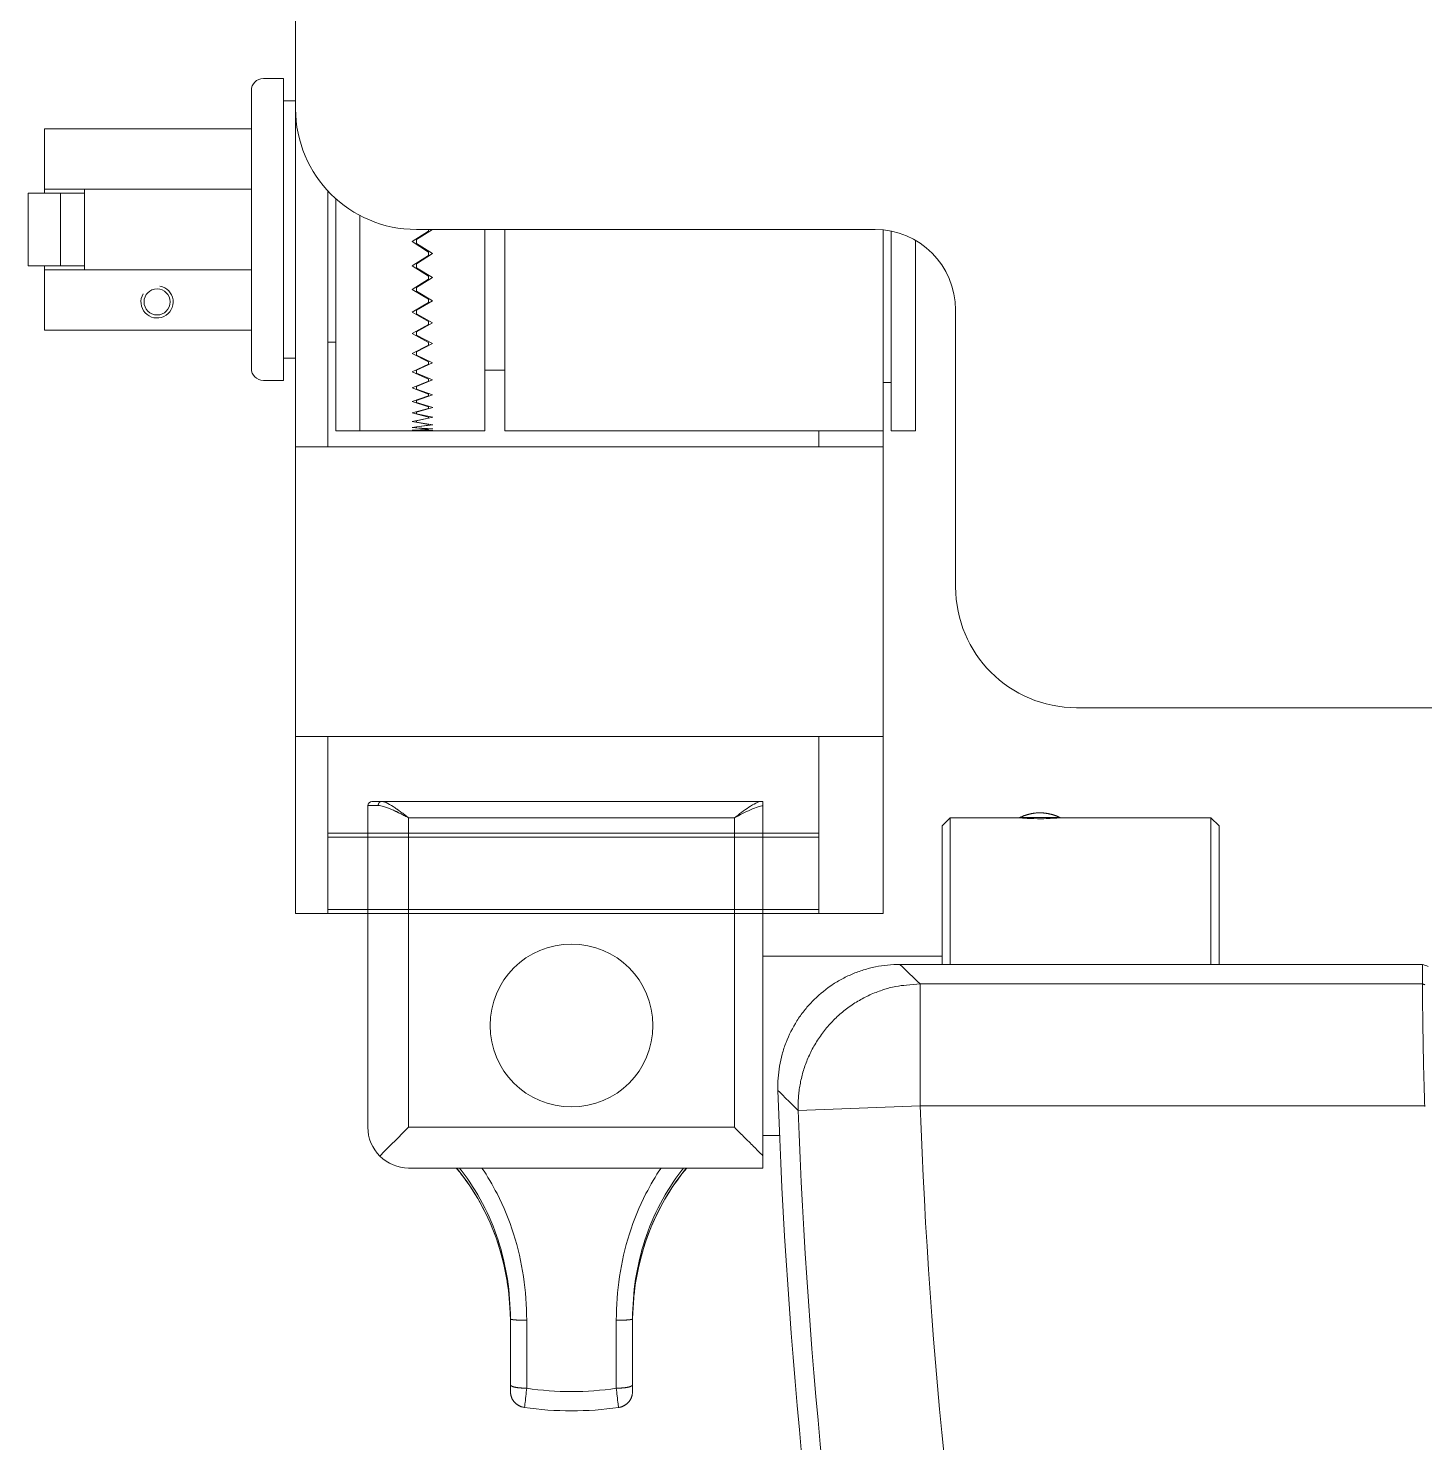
# Model space of a CAD drawing. Header units: millimetres. Extents: x 1448174 to 1599581, y -224422 to -106989.
# Drawn here: x 1488718 to 1488866.5, y -135801.3 to -135650.8 of the extents above; entities that cross this region are included whole.
import ezdxf

# ---------------------------------------------------------------- set-up
doc = ezdxf.new("R2010")
doc.units = ezdxf.units.MM
doc.header["$LTSCALE"] = 600
doc.header["$MEASUREMENT"] = 0
doc.layers.add('furniture', color=30, linetype='Continuous', lineweight=9)

msp = doc.modelspace()

# ---------------------------------------------------------------- linework, layer by layer
at = {"layer": 'furniture'}
for p, q in [((1488746.3843, -135449.6279), (1488746.3843, -135659.3652)), ((1488746.3843, -135744.9726), (1488746.3843, -135650.8048)), ((1488741.6759, -135686.9734), (1488741.6759, -135657.4391)), ((1488745.1002, -135656.155), (1488742.96, -135656.155)), ((1488745.1002, -135688.2575), (1488745.1002, -135656.155)), ((1488745.1002, -135685.9034), (1488745.1002, -135658.5091)), ((1488745.1002, -135658.5091), (1488746.3843, -135658.5091)), ((1488741.6759, -135661.5053), (1488719.6652, -135661.5053)), ((1488719.6652, -135661.5053), (1488719.6652, -135668.3539)), ((1488719.6652, -135667.9259), (1488741.6759, -135667.9259)), ((1488723.9456, -135676.4866), (1488723.9456, -135667.9259)), ((1488717.9531, -135668.3539), (1488717.9531, -135676.0585)), ((1488723.9456, -135668.3539), (1488717.9531, -135668.3539)), ((1488721.3774, -135668.3539), (1488721.3774, -135676.0585)), ((1488749.8086, -135668.0955), (1488749.8086, -135695.3205)), ((1488750.6647, -135668.9364), (1488750.6647, -135693.608)), ((1488753.2329, -135693.608), (1488753.2329, -135670.7223)), ((1488753.2329, -135693.6076), (1488753.2329, -135670.7223)), ((1488760.5095, -135672.3778), (1488758.7973, -135673.4988)), ((1488808.0214, -135672.2063), (1488759.2254, -135672.2063)), ((1488760.9375, -135672.2009), (1488759.2268, -135673.2817)), ((1488760.5095, -135672.2063), (1488760.5095, -135672.3778)), ((1488766.502, -135693.608), (1488766.502, -135672.2063)), ((1488768.6421, -135672.2063), (1488768.6421, -135693.6083)), ((1488808.8774, -135744.9726), (1488808.8774, -135672.2492)), ((1488809.7335, -135693.608), (1488809.7335, -135672.3793)), ((1488758.7973, -135673.4988), (1488760.5095, -135674.6162)), ((1488759.2268, -135673.2817), (1488759.2274, -135673.7089)), ((1488759.2274, -135673.7089), (1488760.9409, -135674.7773)), ((1488812.3017, -135673.3532), (1488812.3017, -135693.608)), ((1488760.5095, -135674.9561), (1488758.7973, -135676.0643)), ((1488760.9409, -135674.7773), (1488759.2302, -135675.8502)), ((1488760.5095, -135674.6162), (1488760.5095, -135674.9561)), ((1488760.5095, -135674.6162), (1488760.5095, -135674.9561)), ((1488717.9531, -135676.0585), (1488723.9456, -135676.0585)), ((1488719.6652, -135676.0585), (1488719.6652, -135682.9071)), ((1488741.6759, -135676.4866), (1488719.6652, -135676.4866)), ((1488758.7973, -135676.0643), (1488760.5095, -135677.1619)), ((1488759.2302, -135675.8502), (1488759.2308, -135676.2712)), ((1488759.2308, -135676.2712), (1488760.9443, -135677.3161)), ((1488760.5095, -135677.4944), (1488758.7973, -135678.5737)), ((1488760.9443, -135677.3161), (1488759.2335, -135678.3656)), ((1488759.2335, -135678.3656), (1488759.2341, -135678.7742)), ((1488760.5095, -135677.1619), (1488760.5095, -135677.4944)), ((1488760.5095, -135677.1619), (1488760.5095, -135677.4944)), ((1488758.7973, -135678.5737), (1488760.5095, -135679.6354)), ((1488760.5095, -135679.9556), (1488758.7973, -135680.9901)), ((1488759.2341, -135678.7742), (1488760.9476, -135679.7804)), ((1488760.9476, -135679.7804), (1488759.2368, -135680.7911)), ((1488760.5095, -135679.6354), (1488760.5095, -135679.9556)), ((1488760.5095, -135679.6354), (1488760.5095, -135679.9556)), ((1488758.7973, -135680.9901), (1488760.5095, -135682.0005)), ((1488759.2368, -135680.7911), (1488759.2373, -135681.1814)), ((1488759.2373, -135681.1814), (1488760.9507, -135682.1341)), ((1488816.5821, -135680.767), (1488816.5821, -135710.2317)), ((1488719.6652, -135682.9071), (1488741.6759, -135682.9071)), ((1488760.5095, -135682.3037), (1488758.7973, -135683.2785)), ((1488760.9507, -135682.1341), (1488759.2398, -135683.0914)), ((1488760.5095, -135682.0005), (1488760.5095, -135682.3037)), ((1488760.5095, -135682.0005), (1488760.5095, -135682.3037)), ((1488749.8086, -135684.1916), (1488750.6647, -135684.1916)), ((1488758.7973, -135683.2785), (1488760.5095, -135684.2229)), ((1488760.5095, -135684.5047), (1488758.7973, -135685.4054)), ((1488759.2398, -135683.0914), (1488759.2403, -135683.4577)), ((1488759.2403, -135683.4577), (1488760.9536, -135684.343)), ((1488760.9536, -135684.343), (1488759.2427, -135685.2329)), ((1488760.5095, -135684.2229), (1488760.5095, -135684.5047)), ((1488760.5095, -135684.2229), (1488760.5095, -135684.5047)), ((1488746.3843, -135685.9034), (1488745.1002, -135685.9034)), ((1488758.7973, -135685.4054), (1488760.5095, -135686.27)), ((1488759.2427, -135685.2329), (1488759.2431, -135685.5698)), ((1488759.2431, -135685.5698), (1488760.9563, -135686.3748)), ((1488760.5095, -135686.5263), (1488758.7973, -135687.3399)), ((1488758.7973, -135687.3399), (1488760.5095, -135688.112)), ((1488760.9563, -135686.3748), (1488759.2453, -135687.1844)), ((1488759.2453, -135687.1844), (1488759.2457, -135687.487)), ((1488759.2457, -135687.487), (1488760.9588, -135688.2)), ((1488760.5095, -135686.27), (1488760.5095, -135686.5263)), ((1488760.5095, -135686.27), (1488760.5095, -135686.5263)), ((1488768.6421, -135687.1881), (1488766.502, -135687.1881)), ((1488745.1002, -135688.2575), (1488742.96, -135688.2575)), ((1488760.5095, -135688.339), (1488758.7973, -135689.0537)), ((1488758.7973, -135689.0537), (1488760.5095, -135689.722)), ((1488760.9588, -135688.2), (1488759.2476, -135688.9174)), ((1488759.2476, -135688.9174), (1488759.2479, -135689.1814)), ((1488760.5095, -135688.112), (1488760.5095, -135688.339)), ((1488760.5095, -135688.112), (1488760.5095, -135688.339)), ((1488808.8774, -135688.4716), (1488809.7335, -135688.4716)), ((1488760.5095, -135689.9166), (1488758.7973, -135690.5218)), ((1488758.7973, -135690.5218), (1488760.5095, -135691.0767)), ((1488759.2479, -135689.1814), (1488760.9609, -135689.7918)), ((1488760.9609, -135689.7918), (1488759.2496, -135690.4067)), ((1488759.2496, -135690.4067), (1488759.2499, -135690.6282)), ((1488760.5095, -135689.722), (1488760.5095, -135689.9166)), ((1488760.5095, -135689.722), (1488760.5095, -135689.9166)), ((1488760.5095, -135691.2358), (1488758.7973, -135691.7228)), ((1488758.7973, -135691.7228), (1488760.5095, -135692.1562)), ((1488759.2499, -135690.6282), (1488760.9627, -135691.1271)), ((1488760.9627, -135691.1271), (1488759.2512, -135691.6306)), ((1488759.2512, -135691.6306), (1488759.2514, -135691.8063)), ((1488759.2514, -135691.8063), (1488760.9641, -135692.1864)), ((1488760.5095, -135691.0767), (1488760.5095, -135691.2358)), ((1488760.5095, -135691.0767), (1488760.5095, -135691.2358)), ((1488760.5095, -135692.2776), (1488758.7973, -135692.6393)), ((1488758.7973, -135692.6393), (1488760.5095, -135692.9448)), ((1488760.5095, -135693.0267), (1488758.7973, -135693.2578)), ((1488758.7973, -135693.2578), (1488760.5095, -135693.431)), ((1488760.5095, -135693.4722), (1488758.7973, -135693.5693)), ((1488758.7973, -135693.5693), (1488760.5095, -135693.6076)), ((1488760.9641, -135692.1864), (1488759.2524, -135692.5712)), ((1488759.2524, -135692.5712), (1488759.2526, -135692.6985)), ((1488759.2526, -135692.6985), (1488760.9651, -135692.9929)), ((1488760.9651, -135692.9929), (1488759.2533, -135693.2147)), ((1488759.2533, -135693.2147), (1488759.2534, -135693.2919)), ((1488759.2534, -135693.2919), (1488760.9657, -135693.4196)), ((1488760.9657, -135693.4196), (1488759.2537, -135693.5519)), ((1488759.2537, -135693.5519), (1488759.2538, -135693.5777)), ((1488759.2538, -135693.5777), (1488760.9659, -135693.6026)), ((1488760.5095, -135692.1562), (1488760.5095, -135692.2776)), ((1488760.5095, -135692.1562), (1488760.5095, -135692.2776)), ((1488760.5095, -135692.9448), (1488760.5095, -135693.0267)), ((1488760.5095, -135692.9448), (1488760.5095, -135693.0267)), ((1488760.5095, -135693.431), (1488760.5095, -135693.4722)), ((1488760.5095, -135693.431), (1488760.5095, -135693.4722)), ((1488753.2329, -135693.608), (1488750.6647, -135693.608)), ((1488760.5095, -135693.6076), (1488753.2329, -135693.6076)), ((1488766.502, -135693.608), (1488759.2254, -135693.608)), ((1488768.6421, -135693.6083), (1488808.8774, -135693.6083)), ((1488802.0289, -135695.3205), (1488802.0289, -135693.6083)), ((1488812.3017, -135693.608), (1488809.7335, -135693.608)), ((1488746.3843, -135695.3205), (1488808.8774, -135695.3205)), ((1488829.4231, -135723.0728), (1489167.0628, -135723.0728)), ((1488746.3843, -135726.139), (1488808.8774, -135726.139)), ((1488749.8086, -135726.139), (1488749.8086, -135744.9726)), ((1488802.0289, -135744.9726), (1488802.0289, -135726.139)), ((1488754.069, -135733.4901), (1488754.069, -135767.7106)), ((1488755.1721, -135733.4901), (1488754.069, -135733.4901)), ((1488754.5022, -135733.0569), (1488755.495, -135733.0569)), ((1488755.1721, -135733.4901), (1488755.1725, -135733.4694)), ((1488755.495, -135733.0569), (1488795.9603, -135733.0569)), ((1488795.9603, -135733.0569), (1488796.0867, -135733.0569)), ((1488796.0867, -135733.0915), (1488796.0825, -135733.0891)), ((1488796.0866, -135733.5032), (1488796.0867, -135733.0915)), ((1488796.0867, -135733.0915), (1488796.0867, -135733.0569)), ((1488796.0867, -135770.7428), (1488796.0867, -135733.5032)), ((1488793.0545, -135734.7896), (1488758.4008, -135734.7896)), ((1488758.4008, -135734.7896), (1488758.4008, -135767.7106)), ((1488793.0545, -135767.7106), (1488793.0545, -135734.7896)), ((1488816.0126, -135734.7896), (1488815.1463, -135735.6559)), ((1488815.1463, -135735.6559), (1488815.1463, -135750.3838)), ((1488816.0126, -135750.3838), (1488816.0126, -135734.7896)), ((1488823.3765, -135734.7896), (1488816.0126, -135734.7896)), ((1488825.5424, -135734.7717), (1488823.3765, -135734.7717)), ((1488825.5424, -135734.2519), (1488825.4679, -135734.254)), ((1488827.7082, -135734.7717), (1488825.5424, -135734.7717)), ((1488827.7082, -135734.7717), (1488827.6413, -135734.7399)), ((1488843.7356, -135734.7896), (1488827.7082, -135734.7896)), ((1488843.7356, -135750.3838), (1488843.7356, -135734.7896)), ((1488844.6019, -135735.6559), (1488843.7356, -135734.7896)), ((1488844.6019, -135750.3838), (1488844.6019, -135735.6559)), ((1488802.0289, -135736.4119), (1488749.8086, -135736.4119)), ((1488802.0289, -135736.8399), (1488749.8086, -135736.8399)), ((1488802.0289, -135744.5445), (1488749.8086, -135744.5445)), ((1488746.3843, -135744.9726), (1488808.8774, -135744.9726)), ((1488815.1462, -135749.5174), (1488796.0867, -135749.5174)), ((1488866.2339, -135750.3838), (1488810.6533, -135750.3838)), ((1488812.8062, -135752.4626), (1488866.2363, -135752.4626)), ((1488812.8062, -135752.4626), (1488812.8062, -135765.4399)), ((1488866.2363, -135752.4625), (1488866.257, -135752.4686)), ((1488799.8376, -135765.9178), (1488799.8311, -135765.2886)), ((1488812.8062, -135765.4399), (1488799.8377, -135765.9178)), ((1488866.4729, -135765.4399), (1488812.8062, -135765.4399)), ((1488866.4743, -135765.4969), (1488866.4729, -135765.4399)), ((1488758.4008, -135767.7106), (1488793.0545, -135767.7106)), ((1488796.0867, -135768.577), (1488797.861, -135768.577)), ((1488796.0889, -135772.0424), (1488796.0867, -135770.7428)), ((1488796.0889, -135772.0424), (1488758.4008, -135772.0424)), ((1488769.23, -135788.0999), (1488769.2319, -135788.1065)), ((1488769.2301, -135788.0999), (1488769.2301, -135795.1041)), ((1488770.9627, -135788.2396), (1488770.9627, -135795.4626)), ((1488780.4925, -135795.4626), (1488780.4925, -135788.2396)), ((1488782.2252, -135788.0999), (1488782.2233, -135788.1065)), ((1488782.2252, -135795.1041), (1488782.2252, -135788.0999)), ((1488769.23, -135795.1041), (1488769.2319, -135795.1212)), ((1488769.23, -135795.8003), (1488769.2317, -135795.8766)), ((1488769.2301, -135795.1041), (1488769.2301, -135795.8003)), ((1488782.2252, -135795.1042), (1488782.2233, -135795.1213)), ((1488782.2252, -135795.8004), (1488782.2252, -135795.1042)), ((1488780.7383, -135797.5156), (1488780.8137, -135797.5031))]:
    msp.add_line(p, q, dxfattribs=at)
for centre, radius in [((1488731.6502, -135679.9109), 1.3877), ((1488775.7276, -135756.8813), 8.6634)]:
    msp.add_circle(centre, radius, dxfattribs=at)
for centre, radius, start, end in [((1488742.96, -135657.4391), 1.2841, 90, 180), ((1488759.2254, -135659.3652), 12.8411, 180, 270), ((1488808.0214, -135680.767), 8.5607, 0, 90), ((1488731.6502, -135679.9109), 1.7121, 150, 80), ((1488742.96, -135686.9734), 1.2841, 180, 270), ((1488829.4231, -135710.2317), 12.8411, 180, 270), ((1488754.5022, -135733.4901), 0.4332, 90, 180), ((1488755.7209, -135733.4885), 0.5488, 175.824277, 178.011455), ((1488755.7586, -135733.4911), 0.5865, 173.755916, 175.836922), ((1488755.773, -135733.4928), 0.601, 171.687029, 173.745579), ((1488755.7514, -135733.491), 0.5794, 169.395588, 171.554596), ((1488755.7403, -135733.4889), 0.5681, 167.172188, 169.3923), ((1488755.7309, -135733.4882), 0.5588, 164.763571, 167.035491), ((1488755.7212, -135733.4856), 0.5487, 162.429179, 164.750805), ((1488755.7052, -135733.4818), 0.5323, 159.906215, 162.301989), ((1488755.691, -135733.4771), 0.5174, 157.39662, 159.85806), ((1488755.674, -135733.4712), 0.4995, 154.733467, 157.272677), ((1488755.6582, -135733.4643), 0.4822, 152.062631, 154.676164), ((1488755.6405, -135733.4562), 0.4628, 149.218504, 151.91658), ((1488755.6237, -135733.4466), 0.4434, 146.391818, 149.176703), ((1488755.6059, -135733.4363), 0.4229, 143.333938, 146.213411), ((1488755.5905, -135733.4252), 0.4039, 140.333072, 143.301299), ((1488755.5763, -135733.4149), 0.3864, 137.113993, 140.160865), ((1488755.5603, -135733.4009), 0.3652, 133.852785, 137.018578), ((1488755.5436, -135733.385), 0.3421, 130.375563, 133.684725), ((1488755.537, -135733.3765), 0.3314, 127.114352, 130.450004), ((1488755.5372, -135733.378), 0.3327, 123.748114, 126.979256), ((1488755.5151, -135733.3495), 0.2967, 119.689642, 123.272016), ((1488755.4904, -135733.3081), 0.2486, 115.210194, 119.459553), ((1488755.512, -135733.3376), 0.2845, 113.162292, 116.611841), ((1488755.6276, -135733.6033), 0.5743, 111.816903, 113.344669), ((1488755.4845, -135733.2889), 0.2298, 103.163291, 107.814333), ((1488755.4772, -135733.2567), 0.1967, 95.189128, 103.239796), ((1488755.5293, -135733.5408), 0.4852, 94.065398, 98.280437), ((1488795.951, -135733.55), 0.4931, 87.847638, 88.923087), ((1488795.9653, -135733.2449), 0.1878, 86.539643, 88.706068), ((1488795.9642, -135733.2671), 0.21, 85.34067, 86.608356), ((1488795.9195, -135733.668), 0.6134, 83.872465, 84.215005), ((1488795.9581, -135733.3099), 0.2532, 83.003335, 83.922871), ((1488795.9652, -135733.2652), 0.2079, 82.247066, 83.442745), ((1488795.9606, -135733.2982), 0.2413, 81.198112, 82.212579), ((1488795.9569, -135733.3184), 0.2618, 80.147384, 81.073808), ((1488795.9592, -135733.3045), 0.2477, 79.139065, 80.129075), ((1488795.9603, -135733.3004), 0.2435, 78.181183, 79.197825), ((1488795.9591, -135733.3058), 0.249, 77.167437, 78.167222), ((1488795.9583, -135733.3088), 0.2521, 76.166745, 77.158204), ((1488795.9582, -135733.3088), 0.2521, 75.143049, 76.141125), ((1488795.958, -135733.3101), 0.2535, 74.168394, 75.167468), ((1488795.9574, -135733.3116), 0.2551, 73.127493, 74.125344), ((1488795.9568, -135733.314), 0.2576, 72.164968, 73.160337), ((1488795.9562, -135733.3154), 0.259, 71.132621, 72.128138), ((1488795.9555, -135733.3174), 0.2612, 70.14795, 71.141141), ((1488795.9547, -135733.3198), 0.2636, 69.166464, 70.158496), ((1488795.9539, -135733.3216), 0.2657, 68.15829, 69.147247), ((1488795.953, -135733.3232), 0.2675, 67.114968, 68.102506), ((1488795.952, -135733.3265), 0.2709, 66.204081, 67.187751), ((1488795.9508, -135733.3281), 0.2729, 65.135864, 66.116499), ((1488795.9498, -135733.3309), 0.2758, 64.203334, 65.180764), ((1488795.9489, -135733.3324), 0.2775, 63.19665, 64.174424), ((1488795.947, -135733.3362), 0.2818, 62.243489, 63.212542), ((1488795.9437, -135733.3423), 0.2887, 61.268622, 62.221148), ((1488827.893, -135744.4808), 10.7082, 114.046067, 114.947265), ((1488825.2139, -135738.3503), 4.0184, 112.942615, 114.778039), ((1488825.4041, -135738.7862), 4.4939, 111.941832, 113.009904), ((1488828.7398, -135747.7066), 14.0166, 110.69653, 110.963997), ((1488825.7152, -135739.6884), 5.447, 109.9816, 110.743099), ((1488825.3918, -135738.7131), 4.42, 109.362013, 110.361813), ((1488825.6281, -135739.3952), 5.1418, 108.485166, 109.326004), ((1488825.757, -135739.815), 5.5808, 107.610911, 108.374106), ((1488825.6559, -135739.5002), 5.2502, 106.782392, 107.598962), ((1488825.625, -135739.3817), 5.1278, 105.993336, 106.833244), ((1488825.6497, -135739.4761), 5.2254, 105.145036, 105.968498), ((1488825.6608, -135739.517), 5.2677, 104.329538, 105.145859), ((1488825.6525, -135739.4914), 5.2409, 103.489489, 104.310453), ((1488825.6519, -135739.4835), 5.2331, 102.681106, 103.503727), ((1488825.6526, -135739.4952), 5.2446, 101.839799, 102.660514), ((1488825.6549, -135739.5015), 5.2513, 101.030197, 101.849861), ((1488825.6531, -135739.5022), 5.2516, 100.19088, 101.010266), ((1488825.6545, -135739.5044), 5.254, 99.382554, 100.201506), ((1488825.6533, -135739.5086), 5.258, 98.543419, 99.361402), ((1488825.6547, -135739.5118), 5.2613, 97.737178, 98.55434), ((1488825.6533, -135739.5164), 5.2657, 96.899372, 97.715374), ((1488825.6545, -135739.5167), 5.2662, 96.096396, 96.911704), ((1488825.6527, -135739.5195), 5.2687, 95.259283, 96.073684), ((1488825.6542, -135739.5242), 5.2736, 94.458201, 95.271086), ((1488825.6531, -135739.5378), 5.2871, 93.624608, 94.434691), ((1488825.6535, -135739.5262), 5.2755, 92.825548, 93.636397), ((1488825.6505, -135739.5017), 5.2509, 91.992977, 92.80668), ((1488825.1459, -135745.0875), 10.8428, 87.010222, 87.904131), ((1488825.5509, -135738.3201), 4.0638, 85.914341, 87.736939), ((1488825.5226, -135738.7917), 4.5363, 84.919578, 85.981497), ((1488824.4339, -135748.3313), 14.1368, 83.682203, 83.948182), ((1488825.3899, -135739.7379), 5.4904, 82.972423, 83.730086), ((1488825.5463, -135738.709), 4.4503, 82.354945, 83.350484), ((1488825.4473, -135739.4235), 5.1715, 81.482906, 82.320755), ((1488825.3721, -135739.8528), 5.6073, 80.611401, 81.372364), ((1488825.4259, -135739.5205), 5.2706, 79.784518, 80.59921), ((1488825.4533, -135739.3948), 5.1421, 78.997846, 79.836404), ((1488825.4336, -135739.485), 5.2344, 78.152059, 78.974738), ((1488825.426, -135739.5212), 5.2713, 77.336591, 78.152687), ((1488825.4312, -135739.4901), 5.2398, 76.495739, 77.317011), ((1488825.4358, -135739.477), 5.226, 75.688186, 76.511678), ((1488825.4323, -135739.4829), 5.2326, 74.844332, 75.666449), ((1488825.4331, -135739.4844), 5.2339, 74.035467, 74.85709), ((1488825.4323, -135739.48), 5.2298, 73.192446, 74.014321), ((1488825.4345, -135739.4768), 5.2261, 72.38321, 73.205204), ((1488825.4329, -135739.475), 5.2249, 71.539129, 72.360676), ((1488825.4347, -135739.4738), 5.2232, 70.732177, 71.553447), ((1488825.4331, -135739.4721), 5.2222, 69.888598, 70.709219), ((1488825.4355, -135739.4685), 5.218, 69.079754, 69.900215), ((1488825.4349, -135739.4649), 5.2148, 68.23908, 69.05914), ((1488825.4358, -135739.4658), 5.2153, 67.432492, 68.251551), ((1488825.4307, -135739.4717), 5.2227, 66.58971, 67.406433), ((1488825.438, -135739.4585), 5.2077, 65.786987, 66.605006), ((1488825.4488, -135739.4306), 5.1778, 64.947856, 65.76927), ((1488812.7352, -135765.3002), 12.8072, 113.561677, 116.762362), ((1488812.0984, -135763.8913), 11.2613, 109.784776, 113.457226), ((1488813.0854, -135765.7692), 13.3656, 108.146277, 111.041437), ((1488817.5379, -135779.0862), 27.4071, 107.049086, 108.320993), ((1488812.2532, -135763.969), 11.4217, 100.160769, 103.936158), ((1488812.0732, -135762.7855), 10.225, 94.03092, 100.337659), ((1488814.2595, -135778.1901), 25.7686, 93.23308, 96.473027), ((1488865.0175, -135756.6633), 4.374, 73.256864, 73.53894), ((1488865.0163, -135756.6643), 4.3753, 72.963249, 73.245205), ((1488865.0162, -135756.6658), 4.3768, 72.685137, 72.96706), ((1488865.0161, -135756.6634), 4.3745, 72.393571, 72.67561), ((1488865.0165, -135756.6637), 4.3747, 72.117789, 72.399892), ((1488865.0161, -135756.6645), 4.3755, 71.833405, 72.115548), ((1488865.0163, -135756.6638), 4.3748, 71.550738, 71.832905), ((1488865.016, -135756.663), 4.3742, 71.261477, 71.543682), ((1488865.0164, -135756.6622), 4.3733, 70.980933, 71.263185), ((1488865.0162, -135756.6628), 4.374, 70.699216, 70.981544), ((1488865.0164, -135756.6616), 4.3728, 70.413321, 70.695618), ((1488812.8694, -135765.4968), 13.0426, 126.40472, 129.61838), ((1488812.736, -135765.3471), 12.8429, 123.071095, 126.322409), ((1488812.887, -135765.5002), 13.0538, 120.090542, 123.259753), ((1488813.2081, -135766.0716), 13.7091, 117.075375, 120.05426), ((1488812.9052, -135765.5449), 13.1019, 136.0247, 139.238335), ((1488812.9193, -135765.5396), 13.1084, 132.872804, 136.084307), ((1488812.9296, -135765.578), 13.1435, 129.595022, 132.791807), ((1488812.9986, -135765.5707), 13.192, 145.781301, 148.941819), ((1488812.9575, -135765.5713), 13.1584, 142.494222, 145.678411), ((1488812.9539, -135765.5582), 13.1475, 139.333348, 142.530332), ((1488813.0335, -135765.5678), 13.2219, 152.164884, 155.273382), ((1488812.9863, -135765.5713), 13.1817, 148.91205, 152.055395), ((1488813.0971, -135765.5669), 13.2808, 158.457769, 161.490214), ((1488813.0226, -135765.5674), 13.2117, 155.25483, 158.337222), ((1488813.0974, -135765.5369), 13.2733, 167.567991, 170.481735), ((1488813.033, -135765.523), 13.2074, 164.59582, 167.566786), ((1488813.0453, -135765.5524), 13.2271, 161.478752, 164.487115), ((1489403.7893, -135743.6627), 606.4404, 181.90213, 197.51538), ((1488813.0114, -135765.5055), 13.1827, 173.440608, 176.276701), ((1488813.4574, -135765.5555), 13.6315, 170.654943, 173.446199), ((1488812.0689, -135765.4556), 12.2389, 176.223603, 179.218408), ((1489403.7893, -135743.6627), 591.3842, 182.11034, 197.51538), ((1489403.7893, -135743.6627), 604.3616, 182.11034, 197.51538), ((1488758.4008, -135767.7106), 4.3317, 180, 225.04811), ((1488758.4008, -135767.7106), 4.3317, 225.04811, 270), ((1488769.2462, -135788.0998), 0.0158, 205.278507, 238.724375), ((1488769.2634, -135788.0862), 0.0371, 226.962877, 246.222184), ((1488769.2932, -135788.0439), 0.0885, 239.548852, 250.073647), ((1488769.3326, -135787.9634), 0.1778, 246.987668, 253.629483), ((1488769.3865, -135787.8192), 0.3316, 251.713616, 256.039221), ((1488769.4512, -135787.6004), 0.5595, 255.018476, 258.067231), ((1488769.5292, -135787.2839), 0.8854, 257.36272, 259.590358), ((1488769.6131, -135786.8775), 1.3003, 259.186253, 260.918342), ((1488769.7093, -135786.3436), 1.8427, 260.587443, 261.954732), ((1488769.8081, -135785.7053), 2.4886, 261.758331, 262.881612), ((1488769.9161, -135784.9243), 3.277, 262.701009, 263.632682), ((1488770.0219, -135784.0462), 4.1614, 263.525755, 264.321665), ((1488770.1327, -135783.0309), 5.1827, 264.213135, 264.89815), ((1488770.2366, -135781.9438), 6.2748, 264.836109, 265.439101), ((1488770.3434, -135780.726), 7.4972, 265.365512, 265.897657), ((1488770.4417, -135779.4365), 8.7904, 265.859479, 266.335651), ((1488770.5306, -135778.1704), 10.0596, 266.291194, 266.724598), ((1488770.6026, -135776.9921), 11.24, 266.701515, 267.103886), ((1488770.6919, -135775.4436), 12.7912, 267.054791, 267.416732), ((1488770.786, -135773.4581), 14.7789, 267.399204, 267.717898), ((1488770.794, -135773.1666), 15.0704, 267.731584, 268.054554), ((1488770.7725, -135773.8609), 14.3758, 268.046386, 268.396988), ((1488770.9196, -135770.028), 18.2114, 268.271733, 268.534016), ((1488771.4667, -135749.2038), 39.0428, 268.513168, 268.6246), ((1488770.8588, -135771.3686), 16.87, 268.881907, 269.20944), ((1488770.8558, -135772.1688), 16.0697, 269.180472, 269.702275), ((1488771.1404, -135746.2775), 41.9624, 269.497489, 269.757486), ((1488780.315, -135746.2793), 41.9606, 270.242508, 270.502517), ((1488780.5995, -135772.1705), 16.068, 270.297745, 270.819574), ((1488780.5966, -135771.3695), 16.8691, 270.790552, 271.118102), ((1488779.9886, -135749.2104), 39.0362, 271.37556, 271.486998), ((1488780.5358, -135770.0291), 18.2103, 271.465976, 271.728274), ((1488780.6828, -135773.8632), 14.3735, 271.603177, 271.9538), ((1488780.6613, -135773.1691), 15.0679, 271.94565, 272.268642), ((1488780.6693, -135773.4591), 14.7779, 272.282091, 272.600807), ((1488780.7634, -135775.4445), 12.7902, 272.583254, 272.945222), ((1488780.8527, -135776.9942), 11.2379, 272.896438, 273.29884), ((1488780.9247, -135778.1713), 10.0587, 273.275384, 273.708824), ((1488781.0136, -135779.4383), 8.7886, 273.664791, 274.141004), ((1488781.112, -135780.7267), 7.4965, 274.102318, 274.634513), ((1488781.2188, -135781.9452), 6.2733, 274.561506, 275.164558), ((1488781.3226, -135783.0321), 5.1815, 275.102574, 275.787661), ((1488781.4334, -135784.0467), 4.1609, 275.678289, 276.474291), ((1488781.5392, -135784.9247), 3.2766, 276.36726, 277.299049), ((1488781.6472, -135785.7061), 2.4878, 277.119671, 278.243106), ((1488781.746, -135786.3439), 1.8425, 278.045165, 279.412659), ((1488781.8421, -135786.878), 1.2998, 279.083696, 280.816073), ((1488781.9261, -135787.2843), 0.885, 280.412316, 282.640369), ((1488782.0041, -135787.6005), 0.5594, 281.932445, 284.981847), ((1488782.0687, -135787.8192), 0.3315, 283.960251, 288.286912), ((1488782.1227, -135787.9634), 0.1778, 286.369569, 293.01328), ((1488782.162, -135788.0439), 0.0884, 289.937658, 300.465892), ((1488782.1919, -135788.0862), 0.0371, 293.774624, 313.040315), ((1488782.209, -135788.0998), 0.0158, 301.313884, 334.764573), ((1488770.8853, -135795.8047), 1.6552, 182.489069, 185.166659), ((1488769.3055, -135795.1051), 0.0753, 192.335437, 206.331492), ((1488769.3264, -135795.0981), 0.0972, 204.545638, 216.59281), ((1488769.3572, -135795.0808), 0.1323, 214.647304, 224.629755), ((1488769.3934, -135795.0513), 0.1789, 223.206055, 231.651266), ((1488769.445, -135794.9976), 0.2531, 230.037868, 236.81796), ((1488769.5074, -135794.9148), 0.3566, 235.711394, 241.173518), ((1488769.5828, -135794.7957), 0.4973, 240.182617, 244.569107), ((1488769.6633, -135794.6432), 0.6697, 243.950808, 247.584106), ((1488769.7559, -135794.4429), 0.8903, 246.987089, 249.994106), ((1488769.8509, -135794.2032), 1.148, 249.632165, 252.18607), ((1488769.9549, -135793.9101), 1.4589, 251.818608, 253.99268), ((1488770.0567, -135793.5806), 1.8037, 253.771441, 255.664404), ((1488770.1634, -135793.1998), 2.1991, 255.428438, 257.082996), ((1488770.2633, -135792.7921), 2.6188, 256.945787, 258.419329), ((1488770.3661, -135792.3351), 3.0871, 258.252285, 259.565399), ((1488770.461, -135791.8501), 3.5813, 259.478374, 260.662196), ((1488770.5464, -135791.3768), 4.0622, 260.557027, 261.641385), ((1488770.6151, -135790.9381), 4.5063, 261.587622, 262.599426), ((1488770.7018, -135790.353), 5.0976, 262.479714, 263.393805), ((1488770.794, -135789.594), 5.8622, 263.352387, 264.159902), ((1488770.7996, -135789.503), 5.9533, 264.195916, 265.016581), ((1488770.7756, -135789.797), 5.6583, 264.999248, 265.892402), ((1488770.9222, -135788.3134), 7.1488, 265.572296, 266.241909), ((1488771.4705, -135780.1771), 15.3035, 266.190254, 266.475038), ((1488770.8595, -135788.8593), 6.6006, 267.13479, 267.972563), ((1488770.8559, -135789.1874), 6.2725, 267.899304, 269.236504), ((1488771.1402, -135779.1042), 16.3593, 268.711708, 269.378696), ((1488780.3151, -135779.1055), 16.3581, 270.621859, 271.288866), ((1488780.5994, -135789.1882), 6.2719, 270.764227, 272.101491), ((1488780.5959, -135788.8604), 6.5996, 272.028146, 272.865969), ((1488779.9848, -135780.1813), 15.2994, 273.526442, 273.811238), ((1488780.5332, -135788.3139), 7.1483, 273.75807, 274.427725), ((1488780.6797, -135789.7987), 5.6568, 274.109019, 275.002241), ((1488780.6559, -135789.5042), 5.9522, 274.983933, 275.804664), ((1488780.6614, -135789.5952), 5.8611, 275.840717, 276.6483), ((1488780.7535, -135790.3541), 5.0966, 276.607509, 277.521685), ((1488780.8403, -135790.9396), 4.5048, 277.40224, 278.414145), ((1488780.9091, -135791.3773), 4.0617, 278.35792, 279.442392), ((1488780.9944, -135791.8514), 3.5801, 279.340052, 280.524006), ((1488781.0892, -135792.3359), 3.0864, 280.436562, 281.749831), ((1488781.1921, -135792.7928), 2.6181, 281.581432, 283.055157), ((1488781.292, -135793.2005), 2.1985, 282.918754, 284.573528), ((1488781.3987, -135793.5812), 1.8032, 284.33686, 286.23008), ((1488781.5004, -135793.9106), 1.4584, 286.009802, 288.184182), ((1488781.6044, -135794.2037), 1.1476, 287.815999, 290.37028), ((1488781.6994, -135794.4433), 0.89, 290.009563, 293.017035), ((1488781.792, -135794.6436), 0.6694, 292.420414, 296.054271), ((1488781.8725, -135794.796), 0.4972, 295.435446, 299.822614), ((1488781.9479, -135794.915), 0.3565, 298.824828, 304.28777), ((1488782.0102, -135794.9978), 0.253, 303.191456, 309.972481), ((1488782.0618, -135795.0514), 0.1788, 308.346869, 316.793035), ((1488782.098, -135795.081), 0.1322, 315.385099, 325.368312), ((1488782.1288, -135795.0982), 0.0972, 323.4071, 335.454452), ((1488778.7598, -135795.6311), 3.4695, 354.296037, 357.203555), ((1488782.1497, -135795.1052), 0.0753, 333.694479, 347.689667), ((1488770.9846, -135795.7967), 1.7548, 185.136881, 187.702435), ((1488771.0315, -135795.7904), 1.8021, 187.698676, 190.231741), ((1488770.9928, -135795.7932), 1.7636, 190.366264, 192.987878), ((1488770.985, -135795.7952), 1.7555, 192.983716, 195.647328), ((1488770.986, -135795.792), 1.7573, 195.736824, 198.426696), ((1488770.9911, -135795.7909), 1.7625, 198.409948, 201.117044), ((1488770.9828, -135795.7907), 1.7548, 201.219083, 203.961545), ((1488770.9835, -135795.7913), 1.7552, 203.936362, 206.69765), ((1488770.9782, -135795.7907), 1.7508, 206.790541, 209.576187), ((1488770.9794, -135795.7912), 1.7516, 209.545767, 212.343522), ((1488770.975, -135795.7907), 1.7481, 212.432904, 215.246804), ((1488770.9743, -135795.7924), 1.7466, 215.213646, 218.037016), ((1488770.9685, -135795.7939), 1.7411, 218.115085, 220.950996), ((1488770.9707, -135795.7941), 1.7426, 220.899821, 223.732819), ((1488770.9734, -135795.7885), 1.7484, 223.803001, 226.622169), ((1488770.9648, -135795.7983), 1.7354, 226.607328, 229.443164), ((1488770.9453, -135795.8178), 1.708, 229.515898, 232.389817), ((1488770.9685, -135795.7961), 1.7393, 232.220741, 235.020356), ((1488771.0205, -135795.7197), 1.8317, 235.057546, 237.686181), ((1488770.9463, -135795.8204), 1.7069, 237.982228, 240.821096), ((1488770.8404, -135796.0049), 1.4942, 240.920717, 244.203073), ((1488771.0006, -135795.756), 1.7884, 243.050773, 245.619207), ((1488771.8521, -135793.9022), 3.8284, 245.464779, 246.546806), ((1488780.4844, -135795.7788), 1.7558, 291.136095, 293.799518), ((1488780.481, -135795.7782), 1.7576, 293.8914, 296.581106), ((1488780.4792, -135795.7733), 1.7628, 296.56316, 299.270116), ((1488780.4803, -135795.7816), 1.7551, 299.370121, 302.112469), ((1488780.4806, -135795.7809), 1.7555, 302.091224, 304.852428), ((1488780.4809, -135795.7861), 1.751, 304.943178, 307.728769), ((1488780.4812, -135795.7849), 1.7518, 307.698258, 310.495991), ((1488780.4814, -135795.7894), 1.7482, 310.585415, 313.399324), ((1488780.4833, -135795.7898), 1.7467, 313.36399, 316.187401), ((1488780.4855, -135795.7954), 1.7412, 316.270348, 319.106331), ((1488780.4854, -135795.7933), 1.7427, 319.053385, 321.886487), ((1488780.4795, -135795.7914), 1.7485, 321.957601, 324.776902), ((1488780.4905, -135795.7984), 1.7354, 324.75569, 327.59169), ((1488780.5125, -135795.8151), 1.7079, 327.66994, 330.544052), ((1488780.4878, -135795.7952), 1.7392, 330.3758, 333.175629), ((1488780.4049, -135795.7545), 1.8316, 333.209275, 335.83813), ((1488780.515, -135795.8138), 1.7068, 336.141399, 338.980524), ((1488780.7127, -135795.8924), 1.4941, 339.072912, 342.355589), ((1488780.4436, -135795.7692), 1.7883, 341.206677, 343.775375), ((1488778.4878, -135795.1892), 3.8283, 343.618963, 344.701103), ((1488780.6979, -135795.8726), 1.5181, 347.573577, 350.975517), ((1488780.8557, -135795.8936), 1.359, 350.805337, 356.524386), ((1488770.8621, -135795.993), 1.5182, 249.420121, 252.821693), ((1488770.819, -135796.1462), 1.3591, 252.65048, 258.368887), ((1488771.3762, -135794.1087), 3.4698, 256.138435, 259.045626), ((1488780.5079, -135795.8759), 1.6557, 280.640745, 283.318063), ((1488780.4857, -135795.7789), 1.7552, 283.297185, 285.862497), ((1488780.4731, -135795.7334), 1.8024, 285.849957, 288.382802), ((1488780.4812, -135795.7711), 1.7641, 288.51954, 291.140945)]:
    msp.add_arc(centre, radius, start, end, dxfattribs=at)
for points, knots in [([(1488758.4008, -135734.7896), (1488758.2674, -135734.7203), (1488758.1006, -135734.6336), (1488757.8677, -135734.5136), (1488757.7017, -135734.4286), (1488757.5034, -135734.3282), (1488757.3389, -135734.2462), (1488757.2243, -135734.19), (1488757.1589, -135734.1583), (1488757.0939, -135734.1269), (1488756.904, -135734.0358), (1488756.4336, -135733.8204), (1488755.7976, -135733.5728), (1488755.346, -135733.4901), (1488755.1721, -135733.4901)], [2, 2, 2, 2, 2.6112771, 2.7640195, 3.06931, 3.3742962, 3.6788747, 3.8309677, 3.906962, 3.9829166, 4.134699, 4.7940085, 6.2037814, 7.239187, 7.239187, 7.239187, 7.239187]), ([(1488755.4949, -135733.0569), (1488755.6515, -135733.0569), (1488756.0579, -135733.1672), (1488756.6303, -135733.4973), (1488757.0536, -135733.7846), (1488757.2246, -135733.906), (1488757.2831, -135733.9478), (1488757.3419, -135733.9902), (1488757.445, -135734.0651), (1488757.5931, -135734.1744), (1488757.7716, -135734.3082), (1488757.921, -135734.4216), (1488758.1306, -135734.5816), (1488758.2807, -135734.6972), (1488758.4008, -135734.7896)], [2, 2, 2, 2, 3.0354056, 4.4451785, 5.104488, 5.2562704, 5.3322251, 5.4082193, 5.5603123, 5.8648909, 6.169877, 6.4751676, 6.6279099, 7.239187, 7.239187, 7.239187, 7.239187]), ([(1488795.9603, -135733.0569), (1488795.7663, -135733.0569), (1488795.3265, -135733.2004), (1488794.5998, -135733.637), (1488793.8346, -135734.1889), (1488793.315, -135734.589), (1488793.0545, -135734.7896)], [2, 2, 2, 2, 3.2829631, 4.5937089, 5.9124294, 7.238848, 7.238848, 7.238848, 7.238848]), ([(1488796.0866, -135733.5032), (1488795.9245, -135733.5237), (1488795.5011, -135733.6293), (1488794.7715, -135733.9251), (1488793.9213, -135734.3391), (1488793.344, -135734.6392), (1488793.0545, -135734.7896)], [2.3772515, 2.3772515, 2.3772515, 2.3772515, 3.2829631, 4.5937089, 5.9124294, 7.238848, 7.238848, 7.238848, 7.238848]), ([(1488827.7082, -135734.7896), (1488827.7082, -135734.7896), (1488827.6572, -135734.7943), (1488827.3229, -135734.8221), (1488826.8297, -135734.8602), (1488825.9109, -135734.8855), (1488825.5968, -135734.8884), (1488824.745, -135734.8794), (1488824.2492, -135734.8545), (1488823.5909, -135734.8097), (1488823.4094, -135734.7925), (1488823.3779, -135734.7897), (1488823.3765, -135734.7896), (1488823.3765, -135734.7894)], [0, 0, 0, 0, 0.060110577, 0.060110577, 0.20245308, 0.20245308, 0.27041553, 0.27041553, 0.38922852, 0.38922852, 0.49160325, 0.49160325, 0.50120407, 0.50120407, 0.50120407, 0.50120407]), ([(1488810.6533, -135750.3838), (1488809.7781, -135750.3838), (1488808.9141, -135750.4712), (1488807.6347, -135750.7314), (1488807.2092, -135750.8405), (1488806.3792, -135751.0986), (1488805.9732, -135751.2476), (1488805.1788, -135751.5848), (1488804.7904, -135751.773), (1488804.0315, -135752.1889), (1488803.6598, -135752.4173), (1488802.5796, -135753.1594), (1488801.9205, -135753.7183), (1488801.0203, -135754.6496), (1488800.735, -135754.9756), (1488800.195, -135755.6598), (1488799.9413, -135756.0172), (1488799.2428, -135757.1135), (1488798.8541, -135757.8837), (1488798.3867, -135759.0982), (1488798.2498, -135759.5154), (1488798.0205, -135760.3549), (1488797.9276, -135760.7776), (1488797.7129, -135762.0545), (1488797.6541, -135762.9172), (1488797.6831, -135763.7919)], [0, 0, 0, 0, 0.125, 0.125, 0.1875, 0.1875, 0.25, 0.25, 0.3125, 0.3125, 0.375, 0.375, 0.5, 0.5, 0.5625, 0.5625, 0.625, 0.625, 0.75, 0.75, 0.8125, 0.8125, 0.875, 0.875, 1, 1, 1, 1]), ([(1488866.2363, -135752.4625), (1488866.2355, -135752.1161), (1488866.2349, -135751.7696), (1488866.2342, -135751.2499), (1488866.234, -135750.9901), (1488866.2339, -135750.6869), (1488866.2339, -135750.557), (1488866.2339, -135750.4704), (1488866.2301, -135750.4271), (1488866.2339, -135750.3838)], [0, 0, 0, 0, 0.5, 0.5, 0.75, 0.875, 0.9375, 0.9375, 1, 1, 1, 1]), ([(1488866.4729, -135765.4399), (1488866.4475, -135764.6114), (1488866.4243, -135763.7946), (1488866.3918, -135762.5863), (1488866.3798, -135762.1864), (1488866.3608, -135761.3923), (1488866.3539, -135761.0015), (1488866.3369, -135760.2388), (1488866.3275, -135759.8658), (1488866.3134, -135759.1364), (1488866.3087, -135758.7799), (1488866.2963, -135758.084), (1488866.2889, -135757.7461), (1488866.2791, -135757.1002), (1488866.2767, -135756.7906), (1488866.2686, -135756.198), (1488866.2629, -135755.9149), (1488866.2568, -135755.3755), (1488866.2563, -135755.1181), (1488866.249, -135754.3963), (1488866.2458, -135753.9853), (1488866.2421, -135753.4709), (1488866.2411, -135753.3166), (1488866.2394, -135753.0431), (1488866.2386, -135752.9242), (1488866.2378, -135752.7263), (1488866.2384, -135752.6466), (1488866.2377, -135752.5256), (1488866.2364, -135752.4843), (1488866.2363, -135752.4625)], [0, 0, 0, 0, 0.125, 0.125, 0.1875, 0.1875, 0.25, 0.25, 0.3125, 0.3125, 0.375, 0.375, 0.4375, 0.4375, 0.5, 0.5, 0.5625, 0.5625, 0.625, 0.625, 0.75, 0.75, 0.8125, 0.8125, 0.875, 0.875, 0.9375, 0.9375, 1, 1, 1, 1]), ([(1488797.6831, -135763.7919), (1488797.9316, -135764.0375), (1488798.1803, -135764.2831), (1488798.8981, -135764.9918), (1488799.3676, -135765.4548), (1488799.8376, -135765.9178)], [0, 0, 0, 0, 0.015918147, 0.015918147, 0.045918147, 0.045918147, 0.045918147, 0.045918147]), ([(1488755.3403, -135770.7762), (1488755.437, -135770.6796), (1488756.3468, -135769.7682), (1488757.4208, -135768.6448), (1488758.4008, -135767.7107)], [0.0042533397, 0.0042533397, 0.0042533397, 0.0042533397, 0.00483231, 0.0095438754, 0.0095438754, 0.0095438754, 0.0095438754]), ([(1488793.0545, -135767.7107), (1488793.3693, -135768.041), (1488793.8988, -135768.5555), (1488794.7499, -135769.3904), (1488795.4498, -135770.0948), (1488795.9169, -135770.573), (1488796.0867, -135770.7428)], [0, 0, 0, 0, 0.0015797519, 0.0025554616, 0.0042163147, 0.005227493, 0.005227493, 0.005227493, 0.005227493]), ([(1488763.4745, -135772.0424), (1488763.8311, -135772.4724), (1488766.048, -135775.3244), (1488768.5833, -135780.8012), (1488769.23, -135786.2271), (1488769.23, -135788.506)], [0.02656322, 0.02656322, 0.02656322, 0.02656322, 0.11943467, 0.62642645, 1, 1, 1, 1]), ([(1488769.23, -135788.506), (1488769.2301, -135787.0841), (1488769.0186, -135784.2295), (1488768.029, -135780.0546), (1488766.3707, -135776.132), (1488764.8479, -135773.7669), (1488763.8323, -135772.4535), (1488763.6667, -135772.2465), (1488763.4978, -135772.0424)], [2, 2, 2, 2, 3.6227185, 5.2462973, 6.8683551, 8.4870969, 8.4870969, 8.7948583, 8.7948583, 8.7948583, 8.7948583]), ([(1488763.811, -135772.0424), (1488763.8726, -135772.1201), (1488763.9338, -135772.1982), (1488764.8516, -135773.3851), (1488766.3768, -135775.7552), (1488768.0333, -135779.6782), (1488769.0191, -135783.8402), (1488769.2301, -135786.6838), (1488769.23, -135788.0999)], [2.4002844, 2.4002844, 2.4002844, 2.4002844, 2.5179186, 2.5179186, 4.1783597, 5.8348647, 7.487575, 9.1370079, 9.1370079, 9.1370079, 9.1370079]), ([(1488766.2066, -135772.0424), (1488766.791, -135772.9156), (1488768.1039, -135775.1489), (1488769.6862, -135779.0071), (1488770.7377, -135783.573), (1488770.9627, -135786.6888), (1488770.9628, -135788.2396)], [3.0374277, 3.0374277, 3.0374277, 3.0374277, 4.1783597, 5.8348647, 7.487575, 9.1370079, 9.1370079, 9.1370079, 9.1370079]), ([(1488780.4926, -135788.2396), (1488780.4925, -135786.6888), (1488780.7175, -135783.573), (1488781.7691, -135779.0071), (1488783.3513, -135775.1489), (1488784.6643, -135772.9156), (1488785.2487, -135772.0424)], [2, 2, 2, 2, 3.649433, 5.3021432, 6.9586482, 8.0995802, 8.0995802, 8.0995802, 8.0995802]), ([(1488787.9574, -135772.0424), (1488787.7886, -135772.2465), (1488787.623, -135772.4535), (1488786.6074, -135773.7669), (1488785.0846, -135776.132), (1488783.4262, -135780.0546), (1488782.4367, -135784.2295), (1488782.2252, -135787.0841), (1488782.2252, -135788.506)], [2.1993362, 2.1993362, 2.1993362, 2.1993362, 2.5070977, 2.5070977, 4.1258394, 5.7478972, 7.371476, 8.9941946, 8.9941946, 8.9941946, 8.9941946]), ([(1488782.2252, -135788.0999), (1488782.2252, -135786.6838), (1488782.4362, -135783.8402), (1488783.422, -135779.6782), (1488785.0785, -135775.7552), (1488786.6037, -135773.3851), (1488787.5215, -135772.1982), (1488787.5826, -135772.1201), (1488787.6443, -135772.0424)], [2, 2, 2, 2, 3.649433, 5.3021432, 6.9586482, 8.6190894, 8.6190894, 8.7367235, 8.7367235, 8.7367235, 8.7367235]), ([(1488782.2252, -135788.506), (1488782.2256, -135788.4718), (1488782.2246, -135788.1848), (1488782.2556, -135786.6139), (1488782.821, -135780.678), (1488785.2192, -135775.3453), (1488787.9784, -135772.0424)], [0, 0, 0, 0, 0.005647865, 0.046810614, 0.25765214, 0.97338106, 0.97338106, 0.97338106, 0.97338106]), ([(1488770.9628, -135795.4626), (1488770.9326, -135795.758), (1488770.8632, -135796.4215), (1488770.7803, -135797.1448), (1488770.7339, -135797.4696), (1488770.7203, -135797.5157), (1488770.7169, -135797.5152)], [2, 2, 2, 2, 2.2166781, 2.5040998, 2.7168897, 2.8406035, 2.8406035, 2.8406035, 2.8406035]), ([(1488770.9628, -135795.4626), (1488772.5391, -135795.7059), (1488775.7277, -135795.9502), (1488778.9162, -135795.7059), (1488780.4927, -135795.4627)], [2.4156764, 2.4156764, 2.4156764, 2.4156764, 3.5449131, 4.6741762, 4.6741762, 4.6741762, 4.6741762]), ([(1488780.7383, -135797.5156), (1488780.7368, -135797.5158), (1488780.7253, -135797.4944), (1488780.6815, -135797.2034), (1488780.5903, -135796.404), (1488780.5221, -135795.7526), (1488780.4927, -135795.4627)], [2.1594449, 2.1594449, 2.1594449, 2.1594449, 2.2166379, 2.5042996, 2.7872714, 3, 3, 3, 3])]:
    msp.add_open_spline(points, degree=3, knots=knots, dxfattribs=at)
for points in [[(1488810.6533, -135750.3838), (1488811.3696, -135751.0767), (1488812.0873, -135751.7696), (1488812.8062, -135752.4625)], [(1488866.8387, -135750.6104), (1488866.6427, -135750.5198), (1488866.4411, -135750.4442), (1488866.2339, -135750.3838)], [(1488754.0965, -135768.1971), (1488754.0965, -135768.1962), (1488754.0966, -135768.1953), (1488754.0966, -135768.1943)], [(1488770.7163, -135797.5154), (1488774.0335, -135797.9915), (1488777.4213, -135797.9918), (1488780.7386, -135797.5156)]]:
    msp.add_open_spline(points, degree=3, dxfattribs=at)

doc.saveas('drawing.dxf')
